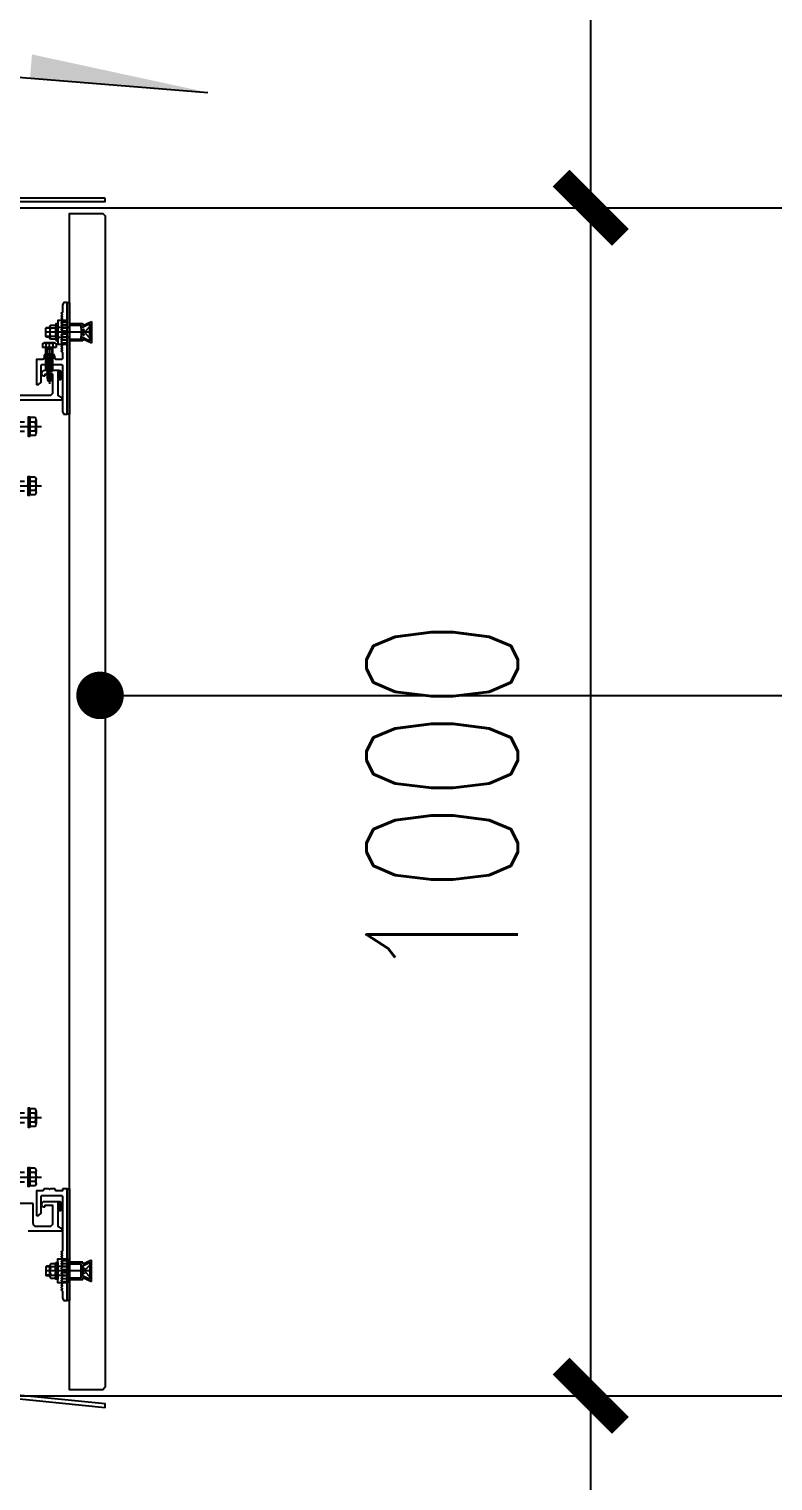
# Model space of a CAD drawing. Header units: millimetres. Extents: x 434053 to 1059003, y -2417481 to 936527.
# Drawn here: x 539743 to 540369, y -2247607 to -2246385 of the extents above; entities that cross this region are included whole.
import ezdxf

# ---------------------------------------------------------------- set-up
doc = ezdxf.new("R2010")
doc.units = ezdxf.units.MM
doc.header["$LTSCALE"] = 1000
doc.header["$MEASUREMENT"] = 0
for name, pattern in [('CENTER', [2, 1.25, -0.25, 0.25, -0.25]), ('DOTE', [2.42, 2, -0.2, 0.02, -0.2]), ('HIDDEN', [9.525, 6.35, -3.175]), ('HIDDEN2', [4.7625, 3.175, -1.5875])]:
    doc.linetypes.add(name, pattern=pattern)
doc.layers.get('Defpoints').update_dxf_attribs({"color": 6})
for name, color, linetype in [('ALUM', 1, 'Continuous'), ('DIM_LEAD', 3, 'Continuous'), ('DIM_SYMB', 3, 'Continuous'), ('DOTE', 16, 'DOTE'), ('ELASTOMER', 6, 'Continuous'), ('ELASTOMER-V', 241, 'Continuous'), ('EXTRUSION-V', 141, 'Continuous'), ('EXTRUSION2', 133, 'Continuous'), ('FASTENER', 191, 'Continuous'), ('GRANITE', 30, 'Continuous'), ('GRID', 8, 'CENTER'), ('PUB_DIM', 83, 'Continuous'), ('SILICONE', 8, 'Continuous')]:
    doc.layers.add(name, color=color, linetype=linetype)
doc.styles.add('_TCH_DIM_T3', font='SIMPLEX', dxfattribs={"width": 0.705882, "bigfont": 'GBCBIG'})
doc.dimstyles.new('_TCH_ARCH&&50', dxfattribs={"dimtxt": 127.5, "dimasz": 50, "dimexe": 125, "dimexo": 150, "dimgap": 61.25, "dimtad": 1, "dimdec": 0, "dimzin": 0, "dimdsep": 46, "dimtxsty": '_TCH_DIM_T3', "dimblk": 'ARCHTICK', "dimcen": 0.09, "dimclrt": 7, "dimazin": 2, "dimtfac": 1, "dimtdec": 0, "dimtix": 1, "dimtmove": 2, "dimatfit": 3, "dimfxl": 1, "dimtolj": 1, "dimtzin": 0, "dimarcsym": 0})

# ---------------------------------------------------------------- blocks, each defined once
blk = doc.blocks.new('GASKET20')
at = {"layer": 'ELASTOMER-V'}
h = blk.add_hatch(dxfattribs=at)
h.set_pattern_fill('DOTS', color=256, scale=12, style=0)
h.set_pattern_definition([(0, (5609.9072, 36516.8227), (0.375, 0.75), [0, -0.75])])
edge = h.paths.add_edge_path(flags=16)
edge.add_arc((-2.5, 0), 0.5, 90, 270)
edge.add_line((-2.5, -0.5), (-1.5, -0.5))
edge.add_arc((-1.5, 0), 0.5, 270, 450)
edge.add_line((-1.5, 0.5), (-2.5, 0.5))
edge = h.paths.add_edge_path()
edge.add_line((-1.5, -2), (-1.5, -1.5))
edge.add_line((-1.5, -1.5), (-2.5, -1.5))
edge.add_arc((-2.5, 0), 1.5, 90, 270, ccw=False)
edge.add_line((-2.5, 1.5), (-1.5, 1.5))
edge.add_line((-1.5, 1.5), (-1.5, 2))
edge.add_arc((-1.4, 2), 0.1, 60.2551, 180, ccw=False)
edge.add_line((-1.3, 2.1), (0, 1.2))
edge.add_line((0, 1.2), (0, -1.2))
edge.add_line((0, -1.2), (-1.3, -2.1))
edge.add_arc((-1.4, -2), 0.1, 180, 299.7449, ccw=False)
at = {"color": 0, "linetype": 'ByBlock'}
for points in [[(-1.5, -2), (-1.5, -1.5), (-2.5, -1.5, -1), (-2.5, 1.5), (-1.5, 1.5), (-1.5, 2, -0.575867), (-1.3, 2.1), (0, 1.2), (0, -1.2), (-1.3, -2.1, -0.575867)], [(-2.5, 0.5, 1), (-2.5, -0.5), (-1.5, -0.5, 1), (-1.5, 0.5)]]:
    blk.add_lwpolyline(points, format="xyb", close=True, dxfattribs=at)
blk = doc.blocks.new('*U526')
at = {"color": 0, "linetype": 'HIDDEN'}
blk.add_line((0, 6), (0, -6), dxfattribs=at)
at = {"color": 0, "linetype": 'ByBlock'}
for p, q in [((11.6, -4.9), (11.6, 4.6)), ((12.3, 3.4), (15.9, 3.4)), ((16.6, -4.9), (16.6, 4.6)), ((16.6, 3.5), (20, 3.5)), ((15.9, -3.7), (12.3, -3.7)), ((16.6, -3.5), (20, -3.5))]:
    blk.add_line(p, q, dxfattribs=at)
at = {"color": 0, "linetype": 'HIDDEN'}
for points in [[(0, -7.3), (-11, -7.3), (-11, -5.7), (-18.3, -9), (-18.3, 9), (-11, 5.7), (-11, 7.3), (0, 7.3)], [(0, -6), (-9.7, -6), (-9.7, 6), (0, 6)]]:
    blk.add_lwpolyline(points, dxfattribs=at)
blk.add_lwpolyline([(0, -7.3), (-11, -7.3), (-11, -5.7), (-18.3, -9), (-18.3, 9), (-11, 5.7), (-11, 7.3), (0, 7.3), (0, 6), (-9.7, 6), (-9.7, 3.5), (-17, 7.2), (-17, -7.2), (-9.7, -3.5), (-9.7, -6), (0, -6)], close=True, dxfattribs=at)
for points in [[(-15.4, -6.4, -0.801715), (-16.8, -4.6), (-13.7, -1.3, 0.39657), (-13.7, 1.3), (-16.8, 4.6, -0.801715), (-15.4, 6.4)], [(-9.7, -1.4), (-11.7, -2.4, -0.809451), (-12.1, -1.8), (-11.7, -1.3, 0.390144), (-11.7, 1.3), (-12.1, 1.8, -0.809451), (-11.7, 2.4), (-9.7, 1.4)]]:
    blk.add_lwpolyline(points, format="xyb", dxfattribs=at)
at = {"color": 0, "linetype": 'HIDDEN', "ltscale": 10}
blk.add_lwpolyline([(-9.7, 3.5), (-17, 7.2), (-17, -7.2), (-9.7, -3.5)], dxfattribs=at)
at = {"color": 0, "linetype": 'ByBlock'}
blk.add_lwpolyline([(11.6, 7), (10, 7), (10, -7), (11.6, -7)], close=True, dxfattribs=at)
blk.add_lwpolyline([(12.3, -3.7, -0.197721), (12.3, 3.4), (12.3, 3.4, -0.569416), (12.3, 5.9), (15.9, 5.9, -0.569416), (15.9, 3.4, -0.197721), (15.9, -3.7, -0.569416), (15.9, -6.1), (12.3, -6.1, -0.569416), (12.3, -3.7)], format="xyb", close=True, dxfattribs=at)
blk.add_lwpolyline([(16.6, 4), (19.5, 4), (20, 3.5), (20, -3.5), (19.5, -4), (16.6, -4)], dxfattribs=at)
at = {"layer": 'FASTENER', "color": 9, "linetype": 'HIDDEN2'}
blk.add_lwpolyline([(10, 4), (0, 4), (0, -4), (10, -4)], close=True, dxfattribs=at)
at = {"layer": 'GRID'}
blk.add_line((-18.3, 0), (20, 0), dxfattribs=at)
blk = doc.blocks.new('M8.7')
at = {"color": 0, "linetype": 'ByBlock'}
for p, q in [((-4, 17), (-3, 18)), ((-4, 17), (-4, 11.6)), ((-4, 17), (4, 17)), ((3, 18), (-3, 18)), ((3, 18), (4, 17)), ((4, 17), (4, 11.6)), ((-1.5, 1.6), (0, 3.7)), ((0, 1.6), (1.5, 3.7))]:
    blk.add_line(p, q, dxfattribs=at)
at = {"color": 0, "linetype": 'HIDDEN'}
for p, q in [((-3, 18), (-3, 11.6)), ((3, 18), (3, 11.6))]:
    blk.add_line(p, q, dxfattribs=at)
at = {"color": 0, "linetype": 'ByBlock', "ltscale": 20}
for p, q in [((-7.5, 10.6), (-7.5, 4.7)), ((-5.6, 11.6), (5.6, 11.6)), ((-5.6, 3.7), (5.6, 3.7)), ((-3.8, 10.6), (-3.8, 4.7)), ((3.8, 10.6), (3.8, 4.7)), ((7.5, 10.6), (7.5, 4.7))]:
    blk.add_line(p, q, dxfattribs=at)
at = {"color": 0, "linetype": 'ByBlock'}
for points in [[(-8, 1.6), (8, 1.6), (8, 0), (-8, 0), (-8, 1.6)], [(-6.1, 3.7), (6.1, 3.7), (6.1, 1.6), (-6.1, 1.6), (-6.1, 3.7)]]:
    blk.add_lwpolyline(points, dxfattribs=at)
for centre, radius, start, end in [((-5.6, 9.3), 2.26, 33.8902, 146.1098), ((-5.6, 6), 2.26, 213.8902, 326.1098), ((0, 4.1), 7.54, 60.1583, 119.8417), ((0, 11.2), 7.54, 240.1583, 299.8417), ((5.6, 9.3), 2.26, 33.8902, 146.1098), ((5.6, 6), 2.26, 213.8902, 326.1098)]:
    blk.add_arc(centre, radius, start, end, dxfattribs=at)
blk = doc.blocks.new('M8.2')
at = {"color": 0, "linetype": 'ByBlock'}
for p, q in [((-7.5, 4.3), (-7.5, 0)), ((-7.5, 0), (7.5, 0)), ((-5.6, 5.3), (5.6, 5.3)), ((-3.8, 4.3), (-3.8, 0)), ((3.8, 4.3), (3.8, 0)), ((7.5, 4.3), (7.5, 0))]:
    blk.add_line(p, q, dxfattribs=at)
for centre, radius, start, end in [((-5.6, 3), 2.26, 33.8902, 146.1098), ((0, -2.2), 7.54, 60.1583, 119.8417), ((5.6, 3), 2.26, 33.8902, 146.1098)]:
    blk.add_arc(centre, radius, start, end, dxfattribs=at)
blk = doc.blocks.new('*U534')
at = {"layer": 'GRID', "ltscale": 0.5}
blk.add_line((0, 73.7), (0, -9.6), dxfattribs=at)
at = {"color": 0, "linetype": 'ByBlock'}
blk.add_blockref('M8.7', (0, 52.6), dxfattribs=at)
at = {"color": 0, "linetype": 'ByBlock', "xscale": -1, "rotation": 180}
blk.add_blockref('M8.2', (0, 0), dxfattribs=at)
blk = doc.blocks.new('M8.1')
at = {"color": 0, "linetype": 'ByBlock'}
blk.add_lwpolyline([(-3.8, 6.5), (-7.5, 0), (-3.8, -6.5), (3.8, -6.5), (7.5, 0), (3.8, 6.5)], close=True, dxfattribs=at)
for radius in [8, 6.5, 4]:
    blk.add_circle((0, 0), radius, dxfattribs=at)
at = {"color": 0, "linetype": 'HIDDEN'}
blk.add_arc((0, 0), 3, 68.0788, 18.9892, dxfattribs=at)
blk = doc.blocks.new('20221104-SCMJ01')
at = {"layer": 'SILICONE', "linetype": 'ByBlock'}
h = blk.add_hatch(dxfattribs=at)
h.set_pattern_fill('AR-SAND', color=256, angle=90, style=0)
h.set_pattern_definition([(127.5, (103256.9825, 60038.8348), (-1.92682377, -0.062993358), [0, -1.52, 0, -1.7, 0, -1.625]), (97.5, (103256.9825, 60038.8348), (-2.822146065, 1.769776705), [0, -0.82, 0, -1.37, 0, -0.525]), (57.5, (103256.9825, 60037.6048), (-0.005659054, 3.114141862), [0, -0.5, 0, -1.8, 0, -2.35]), (47.5, (103256.9825, 60037.6048), (-0.877675565, 3.006126605), [0, -0.25, 0, -1.18, 0, -1.35])])
h.paths.add_polyline_path([(30, 52), (36, 57), (36, -57), (30, -52)])
at = {"linetype": 'ByBlock'}
for p, q in [((0, 50), (0, -50)), ((0, 50), (90, 50)), ((6, -50), (6, 50)), ((32, -50), (32, 50)), ((90, -50), (90, 50)), ((0, -50), (90, -50))]:
    blk.add_line(p, q, dxfattribs=at)
at = {"linetype": 'HIDDEN'}
blk.add_line((38, -50), (38, 50), dxfattribs=at)
at = {"linetype": 'ByBlock'}
for points in [[(52.5, 37), (77.5, 37), (77.5, 12), (52.5, 12)], [(52.5, -13), (77.5, -13), (77.5, -38), (52.5, -38)]]:
    blk.add_lwpolyline(points, close=True, dxfattribs=at)
at = {"layer": 'EXTRUSION-V', "linetype": 'ByBlock'}
for p, q in [((42, -50), (42, 50)), ((44, 50), (44, 37)), ((46, 50), (46, 39)), ((48, 50), (48, 41)), ((50, 50), (50, 43)), ((52, 50), (52, 45)), ((54, 50), (54, 47)), ((56, 50), (56, 49)), ((88, -50), (88, 50)), ((76, -50), (76, -47)), ((78, -50), (78, -45)), ((80, -50), (80, -43)), ((82, -50), (82, -41)), ((84, -50), (84, -39)), ((86, -50), (86, -37)), ((74, -50), (74, -49))]:
    blk.add_line(p, q, dxfattribs=at)
at = {"layer": 'EXTRUSION-V', "linetype": 'HIDDEN'}
for p, q in [((52.5, 29.5), (77.5, 29.5)), ((52.5, 20.5), (77.5, 20.5)), ((52.5, -20.5), (77.5, -20.5)), ((52.5, -29.5), (77.5, -29.5))]:
    blk.add_line(p, q, dxfattribs=at)
at = {"layer": 'EXTRUSION-V', "linetype": 'ByBlock'}
for points in [[(52.5, 20.5), (50, 20.5, -1), (50, 29.5), (52.5, 29.5)], [(77.5, 29.5), (80, 29.5, -1), (80, 20.5), (77.5, 20.5)], [(52.5, -29.5), (50, -29.5, -1), (50, -20.5), (52.5, -20.5)], [(77.5, -20.5), (80, -20.5, -1), (80, -29.5), (77.5, -29.5)]]:
    blk.add_lwpolyline(points, format="xyb", dxfattribs=at)
at = {"layer": 'FASTENER'}
for p, q in [((-3, 29), (-42, 29)), ((-3, 21), (-42, 21)), ((-3, -21), (-42, -21)), ((-3, -29), (-42, -29))]:
    blk.add_line(p, q, dxfattribs=at)
for points in [[(-46.6, 33), (-45, 33), (-45, 17), (-46.6, 17)], [(-46.6, -33), (-45, -33), (-45, -17), (-46.6, -17)]]:
    blk.add_lwpolyline(points, close=True, dxfattribs=at)
at = {"layer": 'GRID'}
for p, q in [((65, 37), (65, 12)), ((52.5, 25), (77.5, 25)), ((65, -13), (65, -38)), ((52.5, -25), (77.5, -25))]:
    blk.add_line(p, q, dxfattribs=at)
at = {"layer": 'SILICONE'}
blk.add_lwpolyline([(30, 52), (36, 57), (36, -57), (30, -52)], close=True, dxfattribs=at)
at = {"layer": 'FASTENER', "rotation": 270}
blk.add_blockref('*U534', (-46.6, 25), dxfattribs=at)
at = {"layer": 'FASTENER'}
for p in [(65, 25), (65, -25)]:
    blk.add_blockref('M8.1', p, dxfattribs=at)
at = {"layer": 'FASTENER', "xscale": -1, "rotation": 270.0000000000825}
blk.add_blockref('*U534', (-46.6, -25), dxfattribs=at)
blk = doc.blocks.new('PG42x19')
at = {"color": 0, "linetype": 'HIDDEN2'}
for p, q in [((1.7, -0.9), (1.7, 0)), ((2.4, -1.1), (-2.4, -2.1)), ((-2.4, -2.1), (-1.7, -2.2)), ((2.4, -3.1), (-2.4, -4.1)), ((-2.4, -4.1), (-1.7, -4.3)), ((2.4, -5), (-2.4, -6)), ((-2.4, -6), (-1.7, -6.2)), ((2.4, -7), (-2.4, -8)), ((-2.4, -8), (-1.7, -8.2)), ((2.4, -9.1), (-2.4, -10.1)), ((-2.4, -10.1), (-1.7, -10.2)), ((2.4, -11.1), (-2.4, -12.1)), ((-2.4, -12.1), (-1.7, -12.3)), ((-1.7, 0), (-1.7, -1.1)), ((-1.7, -2.2), (-1.7, -3.2)), ((-1.7, -4.3), (-1.7, -5.2)), ((-1.7, -6.2), (-1.7, -7.1)), ((-1.7, -8.2), (-1.7, -9.1)), ((-1.7, -10.2), (-1.7, -11.2)), ((1, -2.4), (-0.8, -2.8)), ((1, -4.4), (-0.8, -4.8)), ((1, -6.3), (-0.8, -6.7)), ((1, -8.3), (-0.8, -8.7)), ((1, -10.4), (-0.8, -10.8)), ((1.7, -0.9), (2.4, -1.1)), ((1.7, -2.9), (1.7, -2.2)), ((1.7, -2.9), (2.4, -3.1)), ((1.7, -4.8), (1.7, -4.1)), ((1.7, -4.8), (2.4, -5)), ((1.7, -6.9), (1.7, -6.2)), ((1.7, -6.9), (2.4, -7)), ((1.7, -8.9), (1.7, -8.2)), ((1.7, -8.9), (2.4, -9.1)), ((1.7, -11), (1.7, -10.2)), ((1.7, -11), (2.4, -11.1)), ((2.4, -13.1), (-2.4, -14.2)), ((-2.4, -14.2), (-1.7, -14.3)), ((2.4, -15.2), (-2.4, -16.2)), ((-2.4, -16.2), (-1.7, -16.4)), ((-1.7, -12.3), (-1.7, -13.2)), ((-1.7, -14.3), (-1.7, -15.3)), ((-1.7, -16.4), (-1.7, -18.7)), ((-1.7, -18.7), (0.5, -16.5)), ((0, -20.3), (-1.7, -18.7)), ((1, -12.4), (-0.8, -12.8)), ((1, -14.5), (-0.8, -14.8)), ((0, -20.3), (1.7, -18.7)), ((0.4, -19.9), (1.1, -16.9)), ((1.7, -13), (1.7, -12.3)), ((1.7, -13), (2.4, -13.1)), ((1.7, -15), (1.7, -14.3)), ((1.7, -15), (2.4, -15.2)), ((1.7, -18.7), (1.7, -16))]:
    blk.add_line(p, q, dxfattribs=at)
blk.add_arc((0.7, -16.8), 0.36, 346.9335, 129.6111, dxfattribs=at)
at = {"layer": 'FASTENER', "color": 0, "linetype": 'ByBlock'}
blk.add_lwpolyline([(-0.6, 1.5), (-0.6, 3), (-2.5, 3, 0.414214), (-4.5, 1), (-4.5, 0), (4.5, 0), (4.5, 1, 0.414214), (2.5, 3), (0.6, 3), (0.6, 1.5)], format="xyb", close=True, dxfattribs=at)
at = {"layer": 'GRID'}
blk.add_line((0, 3.7), (0, -22), dxfattribs=at)
blk = doc.blocks.new('*U527')
at = {"color": 0, "linetype": 'ByBlock'}
for p, q in [((-5.8, 3.2), (-5.8, 0)), ((-5.8, 0), (5.8, 0)), ((-4.3, 4), (4.3, 4)), ((-3, -18.2), (-3, 0)), ((-2.9, 3.2), (-2.9, 0)), ((2.9, 3.2), (2.9, 0)), ((3, -18.2), (3, 0)), ((5.8, 3.2), (5.8, 0)), ((-3, -1.5), (3, -1.5)), ((-3, -18.2), (-2, -19.2)), ((-3, -18.2), (3, -18.2)), ((2, -19.2), (-2, -19.2)), ((2, -19.2), (3, -18.2))]:
    blk.add_line(p, q, dxfattribs=at)
at = {"color": 0, "linetype": 'HIDDEN'}
for p, q in [((-2, -19.2), (-2, -1.5)), ((2, -19.2), (2, -1.5))]:
    blk.add_line(p, q, dxfattribs=at)
at = {"color": 0, "linetype": 'ByBlock'}
for centre, radius, start, end in [((-4.3, 2.3), 1.7, 32.0046, 147.9954), ((0, -1.6), 5.61, 59.0209, 120.9791), ((4.3, 2.3), 1.7, 32.0046, 147.9954)]:
    blk.add_arc(centre, radius, start, end, dxfattribs=at)
at = {"layer": 'GRID', "ltscale": 0.5}
blk.add_line((0, -19.2), (0, 4), dxfattribs=at)
blk = doc.blocks.new('A$C56EA6F4E')
at = {"layer": 'ELASTOMER-V'}
h = blk.add_hatch(dxfattribs=at)
h.set_pattern_fill('DOTS', color=256, scale=12, angle=-90, style=0)
h.set_pattern_definition([(270, (-634.7782, 13124.87906), (0.75, -0.375), [0, -0.75])])
h.paths.add_polyline_path([(6498.5, 7119.3), (6498.5, 7025.3), (6500.5, 7025.3), (6500.5, 7119.3)])
h = blk.add_hatch(dxfattribs=at)
h.set_pattern_fill('DOTS', color=256, scale=12, angle=-90, style=0)
h.set_pattern_definition([(270, (-634.7782, 12338.89936), (0.75, -0.375), [0, -0.75])])
h.paths.add_polyline_path([(6498.5, 6373.3), (6498.5, 6279.3), (6500.5, 6279.3), (6500.5, 6373.3)])
at = {"layer": 'EXTRUSION-V'}
h = blk.add_hatch(dxfattribs=at)
h.set_pattern_fill('ANSI31', color=252, scale=20, angle=315, style=0)
h.set_pattern_definition([(0, (-3589.4789, 2025.2925), (7e-16, 2.5), [])])
h.paths.add_polyline_path([(6505.5, 7088.3), (6504.5, 7087.3), (6505.5, 7086.3), (6504.5, 7085.3), (6505.5, 7084.3), (6500.5, 7084.3), (6500.5, 7104.3), (6505.5, 7104.3), (6504.5, 7103.3), (6505.5, 7102.3), (6504.5, 7101.3), (6505.5, 7100.3), (6504.5, 7099.3), (6505.5, 7098.3), (6504.5, 7097.3), (6505.5, 7096.3), (6504.5, 7095.3), (6505.5, 7094.3), (6504.5, 7093.3), (6505.5, 7092.3), (6504.5, 7091.3), (6505.5, 7090.3), (6504.5, 7089.3)])
h = blk.add_hatch(dxfattribs=at)
h.set_pattern_fill('ANSI31', color=252, scale=20, angle=315, style=0)
h.set_pattern_definition([(0, (-3589.4789, 2025.2925), (7e-16, 2.5), [])])
h.paths.add_polyline_path([(6505.5, 7088.3), (6504.5, 7087.3), (6505.5, 7086.3), (6504.5, 7085.3), (6505.5, 7084.3), (6500.5, 7084.3), (6500.5, 7104.3), (6505.5, 7104.3), (6504.5, 7103.3), (6505.5, 7102.3), (6504.5, 7101.3), (6505.5, 7100.3), (6504.5, 7099.3), (6505.5, 7098.3), (6504.5, 7097.3), (6505.5, 7096.3), (6504.5, 7095.3), (6505.5, 7094.3), (6504.5, 7093.3), (6505.5, 7092.3), (6504.5, 7091.3), (6505.5, 7090.3), (6504.5, 7089.3)])
h = blk.add_hatch(dxfattribs=at)
h.set_pattern_fill('ANSI31', color=252, scale=20, angle=315, style=0)
h.set_pattern_definition([(0, (-3589.4789, 1435.3128), (7e-16, 2.5), [])])
h.paths.add_polyline_path([(6505.5, 6310.3), (6504.5, 6311.3), (6505.5, 6312.3), (6504.5, 6313.3), (6505.5, 6314.3), (6500.5, 6314.3), (6500.5, 6294.3), (6505.5, 6294.3), (6504.5, 6295.3), (6505.5, 6296.3), (6504.5, 6297.3), (6505.5, 6298.3), (6504.5, 6299.3), (6505.5, 6300.3), (6504.5, 6301.3), (6505.5, 6302.3), (6504.5, 6303.3), (6505.5, 6304.3), (6504.5, 6305.3), (6505.5, 6306.3), (6504.5, 6307.3), (6505.5, 6308.3), (6504.5, 6309.3)])
h = blk.add_hatch(dxfattribs=at)
h.set_pattern_fill('ANSI31', color=252, scale=20, angle=315, style=0)
h.set_pattern_definition([(0, (-3589.4789, 1435.3128), (7e-16, 2.5), [])])
h.paths.add_polyline_path([(6505.5, 6310.3), (6504.5, 6311.3), (6505.5, 6312.3), (6504.5, 6313.3), (6505.5, 6314.3), (6500.5, 6314.3), (6500.5, 6294.3), (6505.5, 6294.3), (6504.5, 6295.3), (6505.5, 6296.3), (6504.5, 6297.3), (6505.5, 6298.3), (6504.5, 6299.3), (6505.5, 6300.3), (6504.5, 6301.3), (6505.5, 6302.3), (6504.5, 6303.3), (6505.5, 6304.3), (6504.5, 6305.3), (6505.5, 6306.3), (6504.5, 6307.3), (6505.5, 6308.3), (6504.5, 6309.3)])
at = {"layer": 'ALUM', "linetype": 'ByBlock'}
for points in [[(6468.5, 7207.3), (7023.5, 7207.3), (7023.5, 7204.3), (6468.5, 7204.3)], [(6865.5, 6202.3), (6865.5, 6229.3), (6868.5, 6229.3), (6868.5, 6199.3), (6568.5, 6199.3), (6468.5, 6189.3), (6468.5, 6192.3), (6568.3, 6202.3)]]:
    blk.add_lwpolyline(points, close=True, dxfattribs=at)
at = {"layer": 'ELASTOMER-V'}
for points in [[(6498.5, 7119.3), (6498.5, 7025.3), (6500.5, 7025.3), (6500.5, 7119.3)], [(6498.5, 6373.3), (6498.5, 6279.3), (6500.5, 6279.3), (6500.5, 6373.3)]]:
    blk.add_lwpolyline(points, close=True, dxfattribs=at)
at = {"layer": 'EXTRUSION-V', "linetype": 'HIDDEN2'}
for points in [[(6505.5, 7084.3), (6500.5, 7084.3), (6500.5, 7104.3), (6505.5, 7104.3)], [(6505.5, 7084.3), (6500.5, 7084.3), (6500.5, 7104.3), (6505.5, 7104.3)], [(6505.5, 6314.3), (6500.5, 6314.3), (6500.5, 6294.3), (6505.5, 6294.3)], [(6505.5, 6314.3), (6500.5, 6314.3), (6500.5, 6294.3), (6505.5, 6294.3)]]:
    blk.add_lwpolyline(points, dxfattribs=at)
at = {"layer": 'EXTRUSION2'}
for points in [[(6504.5, 7117.3), (6504.5, 7111.3), (6505.5, 7110.3), (6504.5, 7109.3), (6505.5, 7108.3), (6504.5, 7107.3), (6505.5, 7106.3), (6504.5, 7105.3), (6505.5, 7104.3), (6504.5, 7103.3), (6505.5, 7102.3), (6504.5, 7101.3), (6505.5, 7100.3), (6504.5, 7099.3), (6505.5, 7098.3), (6504.5, 7097.3), (6505.5, 7096.3), (6504.5, 7095.3), (6505.5, 7094.3), (6504.5, 7093.3), (6505.5, 7092.3), (6504.5, 7091.3), (6505.5, 7090.3), (6504.5, 7089.3), (6505.5, 7088.3), (6504.5, 7087.3), (6505.5, 7086.3), (6504.5, 7085.3), (6505.5, 7084.3), (6504.5, 7083.3), (6505.5, 7082.3), (6504.5, 7081.3), (6505.5, 7080.3), (6504.5, 7079.3), (6505.5, 7078.3), (6504.5, 7077.3), (6504.5, 7072.3, 0.414214), (6505.5, 7071.3), (6510, 7071.3), (6510.5, 7071.8), (6510.5, 7072.3), (6511, 7072.8), (6515, 7072.8), (6515.5, 7072.3), (6516, 7072.8), (6520, 7072.8), (6520.5, 7072.3), (6520.5, 7071.8), (6521, 7071.3), (6526.5, 7071.3), (6526.5, 7050.8, -0.414214), (6526, 7050.3), (6524.8, 7050.3), (6522.5, 7052.3), (6522.5, 7066.3, 0.414214), (6521.5, 7067.3), (6521.5, 7067.3), (6505.5, 7067.3, 0.414214), (6504.5, 7066.3), (6504.5, 7027.3), (6503.5, 7025.3), (6500.5, 7025.3), (6500.5, 7119.3), (6503.5, 7119.3)], [(6504.5, 6372.8), (6504.5, 6371.8), (6510, 6371.8), (6510.5, 6372.3), (6510.5, 6372.8), (6511, 6373.3), (6515, 6373.3), (6515.5, 6372.8), (6516, 6373.3), (6520, 6373.3), (6520.5, 6372.8), (6520.5, 6372.3), (6521, 6371.8), (6526.5, 6371.8), (6526.5, 6351.3, -0.414214), (6526, 6350.8), (6524.8, 6350.8), (6522.5, 6352.8), (6522.5, 6366.8, 0.414214), (6521.5, 6367.8), (6521.5, 6367.8), (6505.5, 6367.8, 0.414214), (6504.5, 6366.8), (6504.5, 6321.3), (6505.5, 6320.3), (6504.5, 6319.3), (6505.5, 6318.3), (6504.5, 6317.3), (6505.5, 6316.3), (6504.5, 6315.3), (6505.5, 6314.3), (6504.5, 6313.3), (6505.5, 6312.3), (6504.5, 6311.3), (6505.5, 6310.3), (6504.5, 6309.3), (6505.5, 6308.3), (6504.5, 6307.3), (6505.5, 6306.3), (6504.5, 6305.3), (6505.5, 6304.3), (6504.5, 6303.3), (6505.5, 6302.3), (6504.5, 6301.3), (6505.5, 6300.3), (6504.5, 6299.3), (6505.5, 6298.3), (6504.5, 6297.3), (6505.5, 6296.3), (6504.5, 6295.3), (6505.5, 6294.3), (6504.5, 6293.3), (6505.5, 6292.3), (6504.5, 6291.3), (6505.5, 6290.3), (6504.5, 6289.3), (6505.5, 6288.3), (6504.5, 6287.3), (6504.5, 6281.3), (6503.5, 6279.3), (6500.5, 6279.3), (6500.5, 6373.3), (6504, 6373.3, -0.414214)]]:
    blk.add_lwpolyline(points, format="xyb", close=True, dxfattribs=at)
for points in [[(6505.5, 7084.3), (6504.5, 7085.3), (6505.5, 7086.3), (6504.5, 7087.3), (6505.5, 7088.3), (6504.5, 7089.3), (6505.5, 7090.3), (6504.5, 7091.3), (6505.5, 7092.3), (6504.5, 7093.3), (6505.5, 7094.3), (6504.5, 7095.3), (6505.5, 7096.3), (6504.5, 7097.3), (6505.5, 7098.3), (6504.5, 7099.3), (6505.5, 7100.3), (6504.5, 7101.3), (6505.5, 7102.3), (6504.5, 7103.3), (6505.5, 7104.3), (6508.5, 7104.3), (6508.5, 7084.3)], [(6505.5, 6314.3), (6504.5, 6313.3), (6505.5, 6312.3), (6504.5, 6311.3), (6505.5, 6310.3), (6504.5, 6309.3), (6505.5, 6308.3), (6504.5, 6307.3), (6505.5, 6306.3), (6504.5, 6305.3), (6505.5, 6304.3), (6504.5, 6303.3), (6505.5, 6302.3), (6504.5, 6301.3), (6505.5, 6300.3), (6504.5, 6299.3), (6505.5, 6298.3), (6504.5, 6297.3), (6505.5, 6296.3), (6504.5, 6295.3), (6505.5, 6294.3), (6508.5, 6294.3), (6508.5, 6314.3)]]:
    blk.add_lwpolyline(points, close=True, dxfattribs=at)
for points in [[(6545, 7041.3), (6515.5, 7041.3, -0.414214), (6512.5, 7044.3), (6512.5, 7058.8), (6519.5, 7058.8), (6519.5, 7057.8, 0.490314), (6520.1, 7057.3, 0.881018), (6519.5, 7062.3), (6507, 7062.3, 0.414214), (6506, 7061.3), (6506, 7060.3, 0.414214), (6506.5, 7059.8), (6506.8, 7059.8, 0.414214), (6507, 7059.9), (6507, 7060.8), (6508.5, 7060.8), (6508.5, 7055.8), (6507, 7055.8), (6507, 7056.6, 0.414214), (6506.8, 7056.8), (6506.5, 7056.8, 0.414214), (6506, 7056.3), (6506, 7054.8, 0.414214), (6506.5, 7054.3), (6508.5, 7054.3), (6508.5, 7041.6, -0.269143), (6508.2, 7041.1), (6505.2, 7039.4, 0.269143), (6505, 7039), (6505, 7037.3), (6541.5, 7037.3)], [(6541.5, 6361.3), (6530, 6361.3, 0.414214), (6529.5, 6360.8), (6529.5, 6344.8, -0.414214), (6526.5, 6341.8), (6515.5, 6341.8, -0.414214), (6512.5, 6344.8), (6512.5, 6359.3), (6519.5, 6359.3), (6519.5, 6358.4, 0.490314), (6520.1, 6357.9, 0.881018), (6519.5, 6362.8), (6507, 6362.8, 0.414214), (6506, 6361.8), (6506, 6360.8, 0.414214), (6506.5, 6360.3), (6506.8, 6360.3, 0.414214), (6507, 6360.4), (6507, 6361.3), (6508.5, 6361.3), (6508.5, 6356.3), (6507, 6356.3), (6507, 6357.1, 0.414214), (6506.8, 6357.3), (6506.5, 6357.3, 0.414214), (6506, 6356.8), (6506, 6355.3, 0.414214), (6506.5, 6354.8), (6508.5, 6354.8), (6508.5, 6342.1, -0.269143), (6508.2, 6341.6), (6505.2, 6339.9, 0.269143), (6505, 6339.5), (6505, 6338.3, 0.414214), (6505.5, 6337.8), (6533.5, 6337.8)]]:
    blk.add_lwpolyline(points, format="xyb", dxfattribs=at)
at = {"layer": 'GRANITE'}
blk.add_lwpolyline([(6468.5, 6206.3), (6470.5, 6204.3), (6498.5, 6204.3), (6498.5, 7194.3), (6470.5, 7194.3), (6468.5, 7192.3)], close=True, dxfattribs=at)
at = {"layer": 'ELASTOMER', "extrusion": (0, 0, -1), "xscale": -1, "zscale": -1}
for p in [(-6508.5, 7058.3), (-6508.5, 6358.8)]:
    blk.add_blockref('GASKET20', p, dxfattribs=at)
at = {"layer": 'EXTRUSION2', "extrusion": (0, 0, -1), "xscale": -1, "zscale": -1}
for p in [(-6578.5, 6990), (-6578.5, 6408.3)]:
    blk.add_blockref('20221104-SCMJ01', p, dxfattribs=at)
at = {"layer": 'FASTENER', "xscale": -1, "rotation": 180}
blk.add_blockref('*U526', (6498.5, 7094.3), dxfattribs=at)
at = {"layer": 'FASTENER', "extrusion": (0, 0, -1), "xscale": -1, "zscale": -1}
for name, p in [('*U527', (-6515.5, 7081.5)), ('*U526', (-6498.5, 6304.3))]:
    blk.add_blockref(name, p, dxfattribs=at)
at = {"layer": 'FASTENER', "xscale": -1}
blk.add_blockref('PG42x19', (6515.5, 7072.8), dxfattribs=at)
blk = doc.blocks.new('_ArchTick')
at = {"color": 0, "linetype": 'ByBlock', "const_width": 0.4}
blk.add_lwpolyline([(-0.5, -0.5), (0.5, 0.5)], dxfattribs=at)
blk = doc.blocks.new('*D2299')
at = {"layer": 'Defpoints', "color": 0, "transparency": 16777216}
for p in [(539819.6, -2245535.7), (540215.6, -2245535.7), (539819.6, -2246535.7)]:
    blk.add_point(p, dxfattribs=at)
at = {"layer": 'PUB_DIM', "color": 0, "lineweight": -2, "transparency": 16777216}
for p, q in [((539969.6, -2245535.7), (540340.6, -2245535.7)), ((540215.6, -2246535.7), (540215.6, -2245535.7)), ((539969.6, -2246535.7), (540340.6, -2246535.7))]:
    blk.add_line(p, q, dxfattribs=at)
at = {"layer": 'PUB_DIM', "color": 0, "lineweight": -2, "transparency": 16777216, "xscale": 50, "yscale": 50, "zscale": 50}
for p, rotation in [((540215.6, -2245535.7), 90), ((540215.6, -2246535.7), 270)]:
    blk.add_blockref('_ArchTick', p, dxfattribs=dict(at, rotation=rotation))
at = {"layer": 'PUB_DIM', "color": 7, "transparency": 16777216, "insert": (540090.6, -2246035.7), "char_height": 127.5, "attachment_point": 5, "rotation": 90, "style": '_TCH_DIM_T3'}
blk.add_mtext('\\A1;1000', dxfattribs=at)
blk = doc.blocks.new('*D2300')
at = {"layer": 'Defpoints', "color": 0, "transparency": 16777216}
for p in [(539819.6, -2246535.7), (540215.6, -2246535.7), (539819.6, -2247535.7)]:
    blk.add_point(p, dxfattribs=at)
at = {"layer": 'PUB_DIM', "color": 0, "lineweight": -2, "transparency": 16777216}
for p, q in [((539969.6, -2246535.7), (540340.6, -2246535.7)), ((540215.6, -2247535.7), (540215.6, -2246535.7)), ((539969.6, -2247535.7), (540340.6, -2247535.7))]:
    blk.add_line(p, q, dxfattribs=at)
at = {"layer": 'PUB_DIM', "color": 0, "lineweight": -2, "transparency": 16777216, "xscale": 50, "yscale": 50, "zscale": 50}
for p, rotation in [((540215.6, -2246535.7), 90), ((540215.6, -2247535.7), 270)]:
    blk.add_blockref('_ArchTick', p, dxfattribs=dict(at, rotation=rotation))
at = {"layer": 'PUB_DIM', "color": 7, "transparency": 16777216, "insert": (540090.6, -2247035.7), "char_height": 127.5, "attachment_point": 5, "rotation": 90, "style": '_TCH_DIM_T3'}
blk.add_mtext('\\A1;1000', dxfattribs=at)
blk = doc.blocks.new('*D2301')
at = {"layer": 'Defpoints', "color": 0, "transparency": 16777216}
for p in [(539819.6, -2247535.7), (540215.6, -2247535.7), (539819.6, -2248335.7)]:
    blk.add_point(p, dxfattribs=at)
at = {"layer": 'PUB_DIM', "color": 0, "lineweight": -2, "transparency": 16777216}
for p, q in [((539969.6, -2247535.7), (540340.6, -2247535.7)), ((540215.6, -2248335.7), (540215.6, -2247535.7)), ((539969.6, -2248335.7), (540340.6, -2248335.7))]:
    blk.add_line(p, q, dxfattribs=at)
at = {"layer": 'PUB_DIM', "color": 0, "lineweight": -2, "transparency": 16777216, "xscale": 50, "yscale": 50, "zscale": 50}
for p, rotation in [((540215.6, -2247535.7), 90), ((540215.6, -2248335.7), 270)]:
    blk.add_blockref('_ArchTick', p, dxfattribs=dict(at, rotation=rotation))
at = {"layer": 'PUB_DIM', "color": 7, "transparency": 16777216, "insert": (540090.6, -2247935.7), "char_height": 127.5, "attachment_point": 5, "rotation": 90, "style": '_TCH_DIM_T3'}
blk.add_mtext('\\A1;800', dxfattribs=at)

msp = doc.modelspace()

# ---------------------------------------------------------------- hatches: boundary and pattern name
at = {"layer": 'DIM_SYMB'}
msp.add_hatch(color=256, dxfattribs=at).paths.add_polyline_path([(539893.3, -2246438.7), (539743.8, -2246426.6), (539745.4, -2246406.7)])

# ---------------------------------------------------------------- linework, layer by layer
at = {"layer": 'DIM_LEAD'}
msp.add_line((539802.7, -2246946.2), (540562.1, -2246946.2), dxfattribs=at)
at = {"layer": 'DIM_LEAD', "const_width": 20}
msp.add_lwpolyline([(539792.7, -2246946.2, 1), (539812.7, -2246946.2, 1)], format="xyb", close=True, dxfattribs=at)
at = {"layer": 'DIM_SYMB'}
msp.add_lwpolyline([(539341.9, -2246394), (539893.3, -2246438.7)], dxfattribs=at)
at = {"layer": 'DOTE'}
for p, q in [((534310.1, -2246535.7), (540860.1, -2246535.7)), ((534310.1, -2247535.7), (540860.1, -2247535.7))]:
    msp.add_line(p, q, dxfattribs=at)

# ---------------------------------------------------------------- block references
at = {"xscale": -1}
msp.add_blockref('A$C56EA6F4E', (546275.6, -2253734.9), dxfattribs=at)

# ---------------------------------------------------------------- dimensions: what is measured, and where the dimension line sits
at = {"layer": 'PUB_DIM'}
for p1, p2, picture, middle in [((539819.6, -2246535.7), (539819.6, -2245535.7), '*D2299', (540090.6, -2246035.7)), ((539819.6, -2247535.7), (539819.6, -2246535.7), '*D2300', (540090.6, -2247035.7)), ((539819.6, -2248335.7), (539819.6, -2247535.7), '*D2301', (540090.6, -2247935.7))]:
    dim = msp.add_aligned_dim(p1=p1, p2=p2, distance=-396, dimstyle='_TCH_ARCH&&50', dxfattribs=at)
    dim.commit()
    dim.dimension.update_dxf_attribs({"geometry": picture, "text_midpoint": middle})

doc.saveas('drawing.dxf')
